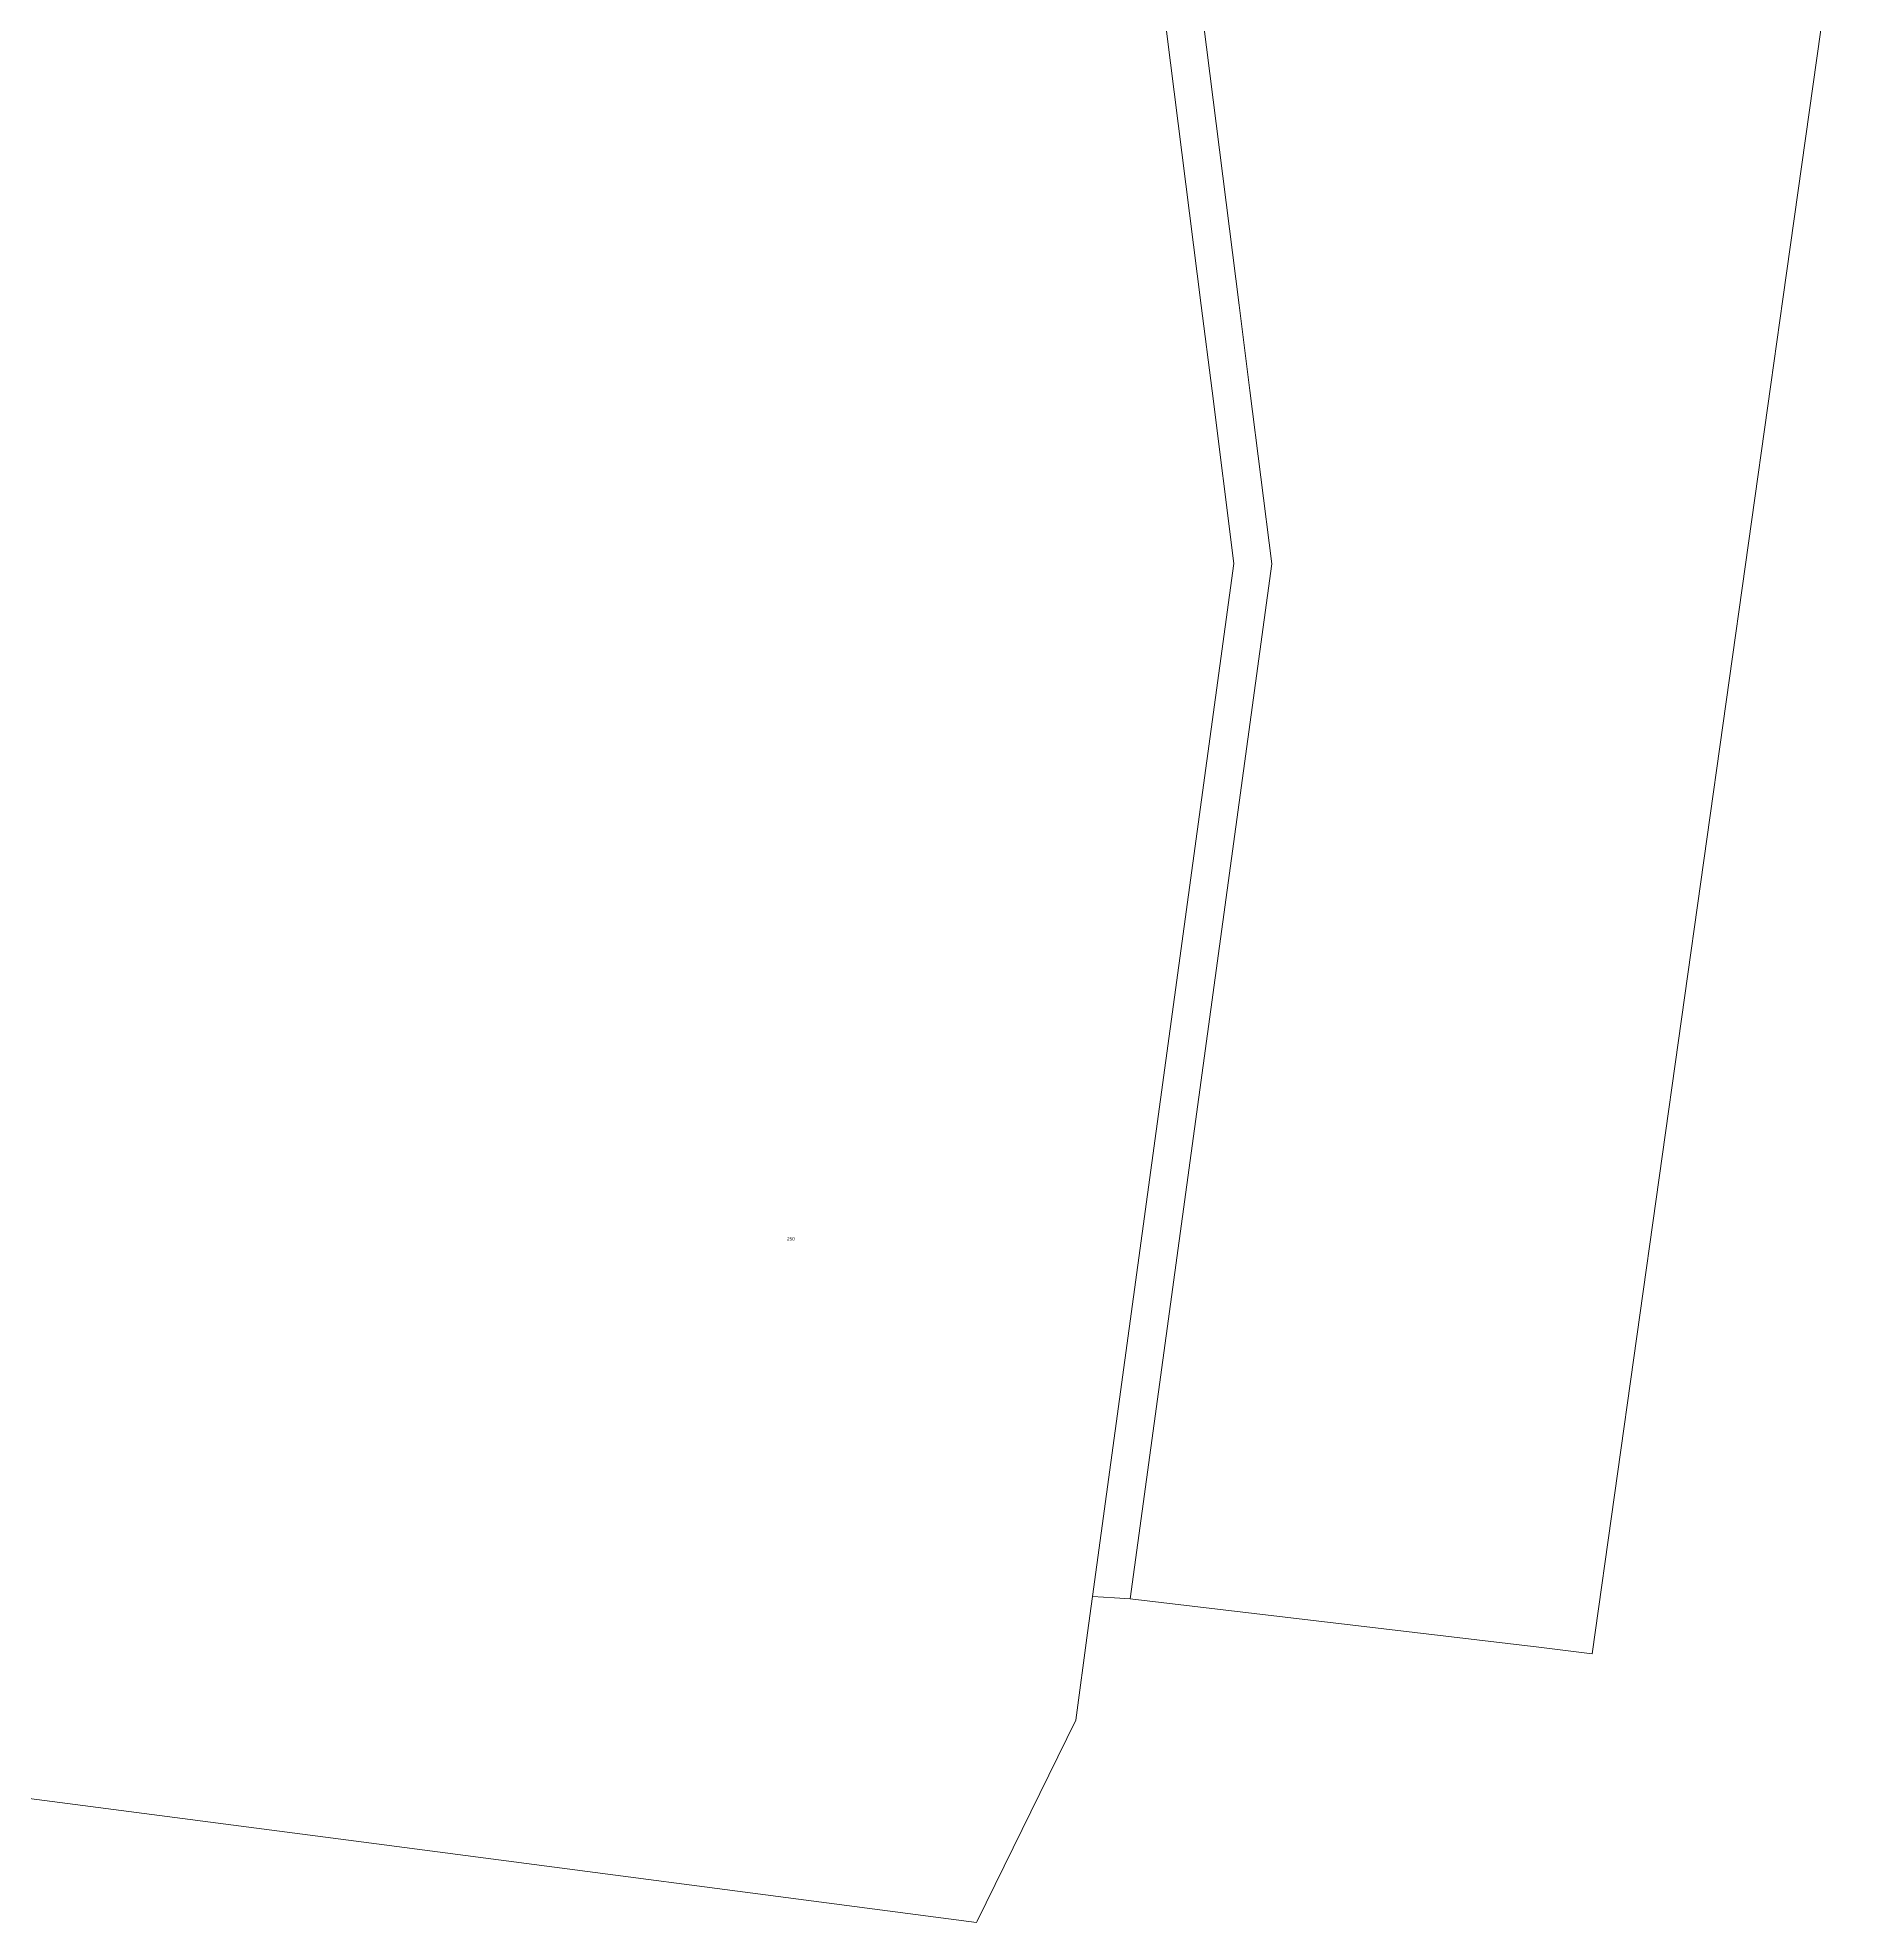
# Model space of a CAD drawing. Header units: metres. Extents: x 234668 to 239817, y 6157151 to 6160743.
# Drawn here: x 235825 to 236790, y 6157151 to 6158160 of the extents above; entities that cross this region are included whole.
import ezdxf

# ---------------------------------------------------------------- set-up
doc = ezdxf.new("R2010")
doc.units = ezdxf.units.M
doc.layers.add('Cadastre Land Parcels_SP_EXT', color=8, linetype='Continuous', lineweight=5)
doc.layers.add('Cadastre Roads_SP_EXT', color=8, linetype='Continuous', lineweight=5)
doc.styles.get("Standard").update_dxf_attribs({"font": 'arial.ttf'})

msp = doc.modelspace()

# ---------------------------------------------------------------- linework, layer by layer
at = {"layer": 'Cadastre Land Parcels_SP_EXT', "linetype": 'Continuous'}
for points in [[(236328, 6157151.5), (236380.8, 6157259.1), (236387.1, 6157305.8), (236389.8, 6157325.4), (236465.4, 6157878.2), (236453.8, 6157970.6), (236448, 6158016.3), (236410.9, 6158310.1), (235876.7, 6158393.5), (235816.7, 6158417.5), (235746.7, 6158008.4), (235738.9, 6157962.6), (235707.7, 6157779.8), (235724.8, 6157777.2), (235653, 6157239.2), (235657.5, 6157238.5), (235995.5, 6157194.4), (236327.7, 6157150.9), (236328, 6157151.5)], [(236752.9, 6157974), (236759.3, 6158019.8), (236789.6, 6158234.9), (236710.9, 6158263.3), (236431.5, 6158307), (236468.2, 6158016.5), (236474, 6157970.9), (236485.7, 6157878.1), (236409.9, 6157324), (236628.8, 6157298.2), (236657.2, 6157294.7), (236752.9, 6157974)]]:
    msp.add_lwpolyline(points, close=True, dxfattribs=at)
at = {"layer": 'Cadastre Roads_SP_EXT', "linetype": 'Continuous'}
msp.add_lwpolyline([(236431.5, 6158307), (236419.4, 6158308.8), (236410.9, 6158310.1), (236448, 6158016.3), (236453.8, 6157970.6), (236465.4, 6157878.2), (236389.8, 6157325.4), (236401.6, 6157324.6), (236409.9, 6157324), (236485.7, 6157878.1), (236474, 6157970.9), (236468.2, 6158016.5), (236431.5, 6158307)], close=True, dxfattribs=at)

# ---------------------------------------------------------------- texts
at = {"layer": 'Cadastre Land Parcels_SP_EXT'}
msp.add_text('250', height=1.8, dxfattribs=at).set_placement((236226.2, 6157515.8))

doc.saveas('drawing.dxf')
